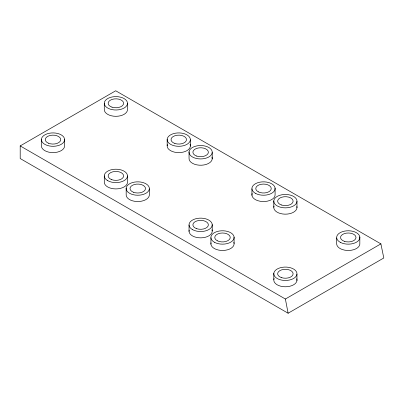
<?xml version="1.0" encoding="UTF-8"?>
<svg xmlns="http://www.w3.org/2000/svg" width="404" height="404" viewBox="0 0 404 404"><rect width="100%" height="100%" fill="white"/><g stroke="black" fill="none" stroke-linecap="round" stroke-linejoin="round"><path stroke-width="0.61" d="M20.2 145.92L115.711 90.774L380.891 243.875L383.8 257.984L288.118 313.226L20.2 158.545L20.2 145.92L285.381 299.021L288.118 313.226M285.381 299.021L380.891 243.875M359.828 236.961L359.828 243.274A11.6 6.696 0 0 1 349.132 250.455A11.6 6.696 0 0 1 336.694 244.279L336.694 237.966M296.975 201.384A11.6 6.696 0 0 1 279.25 206.843A11.6 6.696 0 0 1 279.921 195.253A11.6 6.696 0 0 1 296.975 201.384L296.975 207.696M296.955 274.19A11.6 6.696 0 0 1 278.957 279.341A11.6 6.696 0 0 1 280.235 267.766A11.6 6.696 0 0 1 296.955 274.19L296.955 280.507M275.089 188.153L275.089 194.465A11.6 6.696 0 0 1 262.656 201.525A11.6 6.696 0 0 1 252.157 193.486M273.791 200.939L273.791 207.252M273.806 273.341L273.806 279.654M251.929 188.915L251.929 195.228M234.093 237.173L234.093 243.486M212.221 152.535A11.6 6.696 0 0 1 194.38 157.873A11.6 6.696 0 0 1 195.299 146.283A11.6 6.696 0 0 1 212.221 152.535L212.221 158.853M212.226 224.634L212.226 230.947M210.918 237.754L210.918 244.067M190.355 139.784A11.6 6.696 0 0 1 172.695 145.314A11.6 6.696 0 0 1 173.235 133.719A11.6 6.696 0 0 1 190.355 139.784L190.355 146.097M189.047 151.924L189.047 158.237A11.6 6.696 0 0 0 201.621 165.216A11.6 6.696 0 0 0 211.964 157.111M189.042 225.038L189.042 231.351M167.17 139.425L167.17 145.738M149.339 188.89A11.6 6.696 0 0 1 131.431 194.147A11.6 6.696 0 0 1 132.497 182.563A11.6 6.696 0 0 1 149.339 188.89L149.339 195.203A11.6 6.696 0 0 1 137.138 201.535A11.6 6.696 0 0 1 126.174 194.491L126.174 188.178M127.482 103.303A11.6 6.696 0 0 1 110.085 109.1A11.6 6.696 0 0 1 110.085 97.5A11.6 6.696 0 0 1 127.482 103.303L127.482 109.615A11.6 6.696 0 0 1 115.882 116.312A11.6 6.696 0 0 1 104.288 109.615L104.288 103.303M127.482 175.907L127.482 182.219A11.6 6.696 0 0 1 115.882 188.915A11.6 6.696 0 0 1 104.288 182.219L104.288 175.907M64.605 139.602A11.6 6.696 0 0 1 47.207 145.405A11.6 6.696 0 0 1 47.207 133.805A11.6 6.696 0 0 1 64.605 139.602L64.605 145.92A11.6 6.696 0 0 1 53.005 152.616A11.6 6.696 0 0 1 41.405 145.92L41.405 139.602M190.042 144.359A11.6 6.696 0 0 1 178.957 152.616A11.6 6.696 0 0 1 167.397 144.576M296.864 206.53A11.6 6.696 0 0 1 284.997 214.165A11.6 6.696 0 0 1 274.033 206.091M211.989 229.785A11.6 6.696 0 0 1 200.985 237.845A11.6 6.696 0 0 1 189.153 230.184M233.83 242.329A11.6 6.696 0 0 1 223.003 250.465A11.6 6.696 0 0 1 211.004 242.9M296.753 278.76A11.6 6.696 0 0 1 285.148 286.774A11.6 6.696 0 0 1 274.114 278.497M196.768 156.096A7.732 4.464 0 0 0 208.368 152.232A7.732 4.464 0 0 0 196.768 148.364A7.732 4.464 0 0 0 196.768 156.096M174.897 143.471A7.732 4.464 0 0 0 186.496 139.602A7.732 4.464 0 0 0 174.897 135.739A7.732 4.464 0 0 0 174.897 143.471M112.019 107.166A7.732 4.464 0 0 0 123.619 103.303A7.732 4.464 0 0 0 112.019 99.434A7.732 4.464 0 0 0 112.019 107.166M111.499 179.583A7.732 4.464 0 0 0 123.594 176.26A7.732 4.464 0 0 0 112.559 171.877A7.732 4.464 0 0 0 111.499 179.583M133.446 192.243A7.732 4.464 0 0 0 145.47 188.835A7.732 4.464 0 0 0 134.345 184.527A7.732 4.464 0 0 0 133.446 192.243M196.768 228.704A7.732 4.464 0 0 0 208.368 224.836A7.732 4.464 0 0 0 196.768 220.968A7.732 4.464 0 0 0 196.768 228.704M258.363 191.865A7.732 4.464 0 0 0 271.084 189.441A7.732 4.464 0 0 0 261.085 184.295A7.732 4.464 0 0 0 258.363 191.865M281.295 204.949A7.732 4.464 0 0 0 293.112 201.308A7.732 4.464 0 0 0 281.739 197.223A7.732 4.464 0 0 0 281.295 204.949M344.395 241.329A7.732 4.464 0 0 0 355.995 237.461A7.732 4.464 0 0 0 344.395 233.598A7.732 4.464 0 0 0 344.395 241.329M281.517 277.634A7.732 4.464 0 0 0 293.112 273.766A7.732 4.464 0 0 0 281.517 269.897A7.732 4.464 0 0 0 281.517 277.634M217.397 240.814A7.732 4.464 0 0 0 230.088 238.34A7.732 4.464 0 0 0 220.029 233.234A7.732 4.464 0 0 0 217.397 240.814M340.698 242.541A11.6 6.696 0 0 0 359.656 238.703A11.6 6.696 0 0 0 344.425 231.144A11.6 6.696 0 0 0 340.698 242.541M214.665 242.4A11.6 6.696 0 0 0 233.825 238.916A11.6 6.696 0 0 0 219.018 231.078A11.6 6.696 0 0 0 214.665 242.4M255.793 193.531A11.6 6.696 0 0 0 274.866 189.895A11.6 6.696 0 0 0 259.873 182.174A11.6 6.696 0 0 0 255.793 193.531M192.683 229.714A11.6 6.696 0 0 0 211.923 226.371A11.6 6.696 0 0 0 197.293 218.423A11.6 6.696 0 0 0 192.683 229.714M107.681 180.644A11.6 6.696 0 0 0 127.088 177.639A11.6 6.696 0 0 0 112.883 169.438A11.6 6.696 0 0 0 107.681 180.644M48.424 143.203A7.732 4.464 0 0 0 60.691 140.097A7.732 4.464 0 0 0 49.904 135.517A7.732 4.464 0 0 0 48.424 143.203"/></g></svg>
